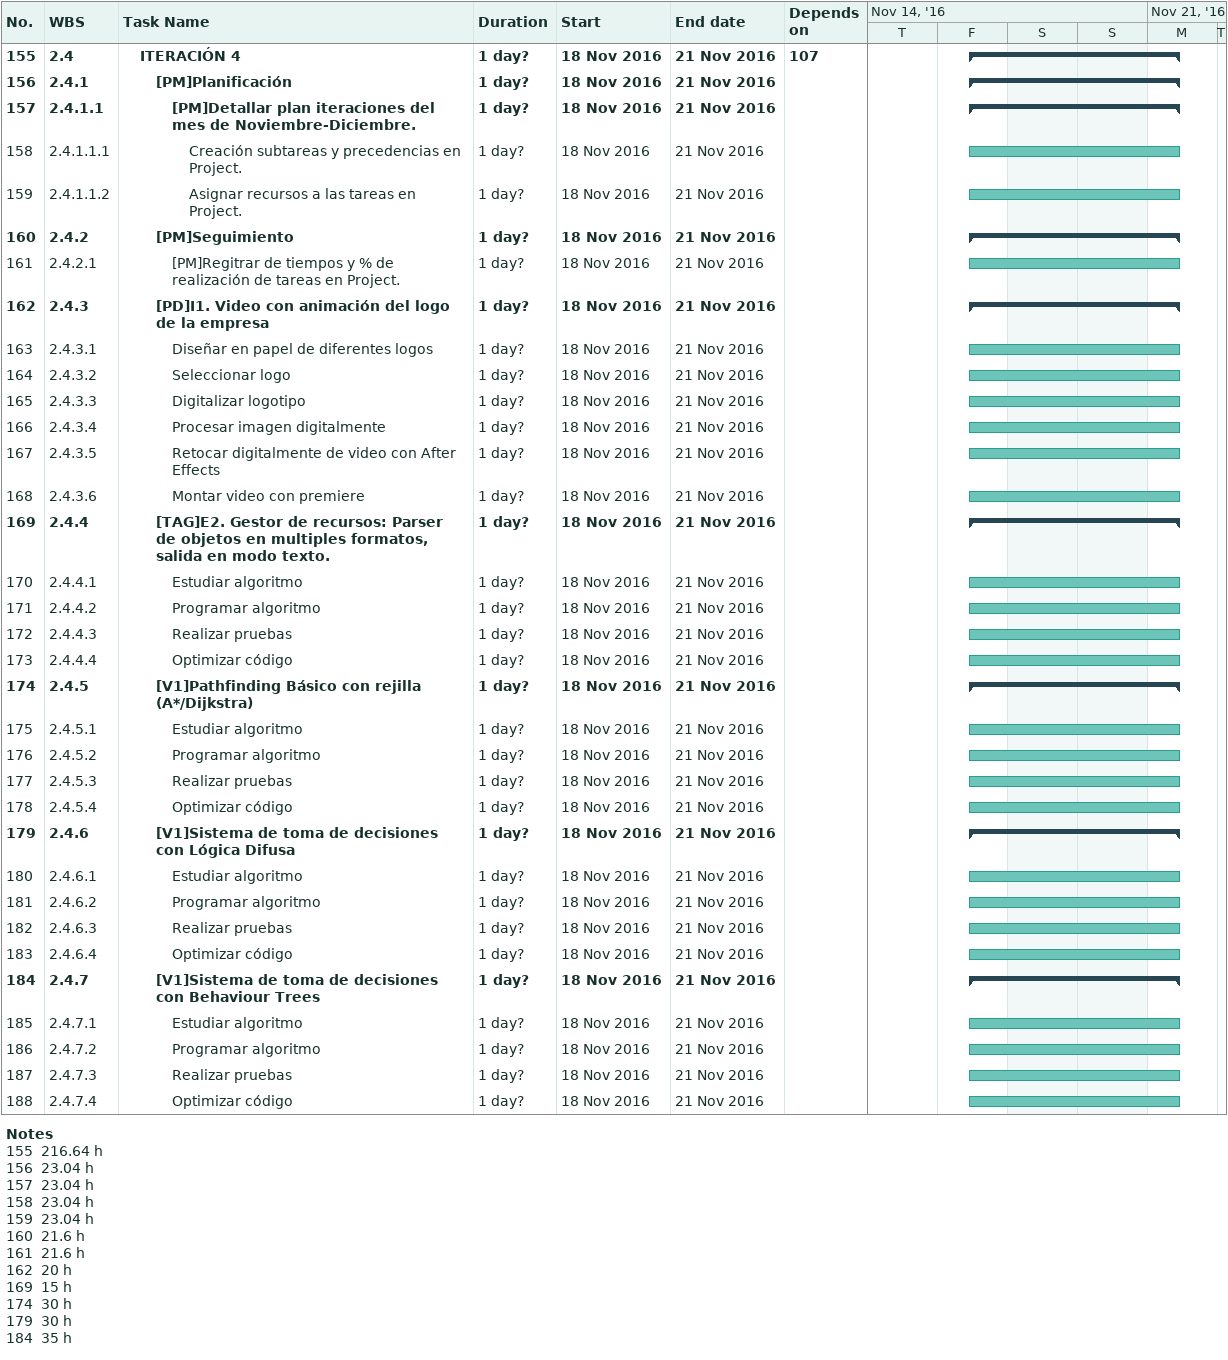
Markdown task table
| ID | WBS | Task | Duration | Start | Finish | Predecessors |
|---|---|---|---|---|---|---|
| 155 | 2.4 | **ITERACIÓN 4** | 1d? | 2016-11-18 | 2016-11-21 | 107 |
| 156 | 2.4.1 | **[PM]Planificación** | 1d? | 2016-11-18 | 2016-11-21 |  |
| 157 | 2.4.1.1 | **[PM]Detallar plan iteraciones del mes de Noviembre-Diciembre.** | 1d? | 2016-11-18 | 2016-11-21 |  |
| 158 | 2.4.1.1.1 | Creación subtareas y precedencias en Project. | 1d? | 2016-11-18 | 2016-11-21 |  |
| 159 | 2.4.1.1.2 | Asignar recursos a las tareas en Project. | 1d? | 2016-11-18 | 2016-11-21 |  |
| 160 | 2.4.2 | **[PM]Seguimiento** | 1d? | 2016-11-18 | 2016-11-21 |  |
| 161 | 2.4.2.1 | [PM]Regitrar de tiempos y % de realización de tareas en Project. | 1d? | 2016-11-18 | 2016-11-21 |  |
| 162 | 2.4.3 | **[PD]I1. Video con animación del logo de la empresa** | 1d? | 2016-11-18 | 2016-11-21 |  |
| 163 | 2.4.3.1 | Diseñar en papel de diferentes logos | 1d? | 2016-11-18 | 2016-11-21 |  |
| 164 | 2.4.3.2 | Seleccionar logo | 1d? | 2016-11-18 | 2016-11-21 |  |
| 165 | 2.4.3.3 | Digitalizar logotipo | 1d? | 2016-11-18 | 2016-11-21 |  |
| 166 | 2.4.3.4 | Procesar imagen digitalmente | 1d? | 2016-11-18 | 2016-11-21 |  |
| 167 | 2.4.3.5 | Retocar digitalmente de video con After Effects | 1d? | 2016-11-18 | 2016-11-21 |  |
| 168 | 2.4.3.6 | Montar video con premiere | 1d? | 2016-11-18 | 2016-11-21 |  |
| 169 | 2.4.4 | **[TAG]E2. Gestor de recursos: Parser de objetos en multiples formatos, salida en modo texto.** | 1d? | 2016-11-18 | 2016-11-21 |  |
| 170 | 2.4.4.1 | Estudiar algoritmo | 1d? | 2016-11-18 | 2016-11-21 |  |
| 171 | 2.4.4.2 | Programar algoritmo | 1d? | 2016-11-18 | 2016-11-21 |  |
| 172 | 2.4.4.3 | Realizar pruebas | 1d? | 2016-11-18 | 2016-11-21 |  |
| 173 | 2.4.4.4 | Optimizar código | 1d? | 2016-11-18 | 2016-11-21 |  |
| 174 | 2.4.5 | **[V1]Pathfinding Básico con rejilla (A*/Dijkstra)** | 1d? | 2016-11-18 | 2016-11-21 |  |
| 175 | 2.4.5.1 | Estudiar algoritmo | 1d? | 2016-11-18 | 2016-11-21 |  |
| 176 | 2.4.5.2 | Programar algoritmo | 1d? | 2016-11-18 | 2016-11-21 |  |
| 177 | 2.4.5.3 | Realizar pruebas | 1d? | 2016-11-18 | 2016-11-21 |  |
| 178 | 2.4.5.4 | Optimizar código | 1d? | 2016-11-18 | 2016-11-21 |  |
| 179 | 2.4.6 | **[V1]Sistema de toma de decisiones con Lógica Difusa** | 1d? | 2016-11-18 | 2016-11-21 |  |
| 180 | 2.4.6.1 | Estudiar algoritmo | 1d? | 2016-11-18 | 2016-11-21 |  |
| 181 | 2.4.6.2 | Programar algoritmo | 1d? | 2016-11-18 | 2016-11-21 |  |
| 182 | 2.4.6.3 | Realizar pruebas | 1d? | 2016-11-18 | 2016-11-21 |  |
| 183 | 2.4.6.4 | Optimizar código | 1d? | 2016-11-18 | 2016-11-21 |  |
| 184 | 2.4.7 | **[V1]Sistema de toma de decisiones con Behaviour Trees** | 1d? | 2016-11-18 | 2016-11-21 |  |
| 185 | 2.4.7.1 | Estudiar algoritmo | 1d? | 2016-11-18 | 2016-11-21 |  |
| 186 | 2.4.7.2 | Programar algoritmo | 1d? | 2016-11-18 | 2016-11-21 |  |
| 187 | 2.4.7.3 | Realizar pruebas | 1d? | 2016-11-18 | 2016-11-21 |  |
| 188 | 2.4.7.4 | Optimizar código | 1d? | 2016-11-18 | 2016-11-21 |  |

Notes
- 155: 216.64 h
- 156: 23.04 h
- 157: 23.04 h
- 158: 23.04 h
- 159: 23.04 h
- 160: 21.6 h
- 161: 21.6 h
- 162: 20 h
- 169: 15 h
- 174: 30 h
- 179: 30 h
- 184: 35 h
